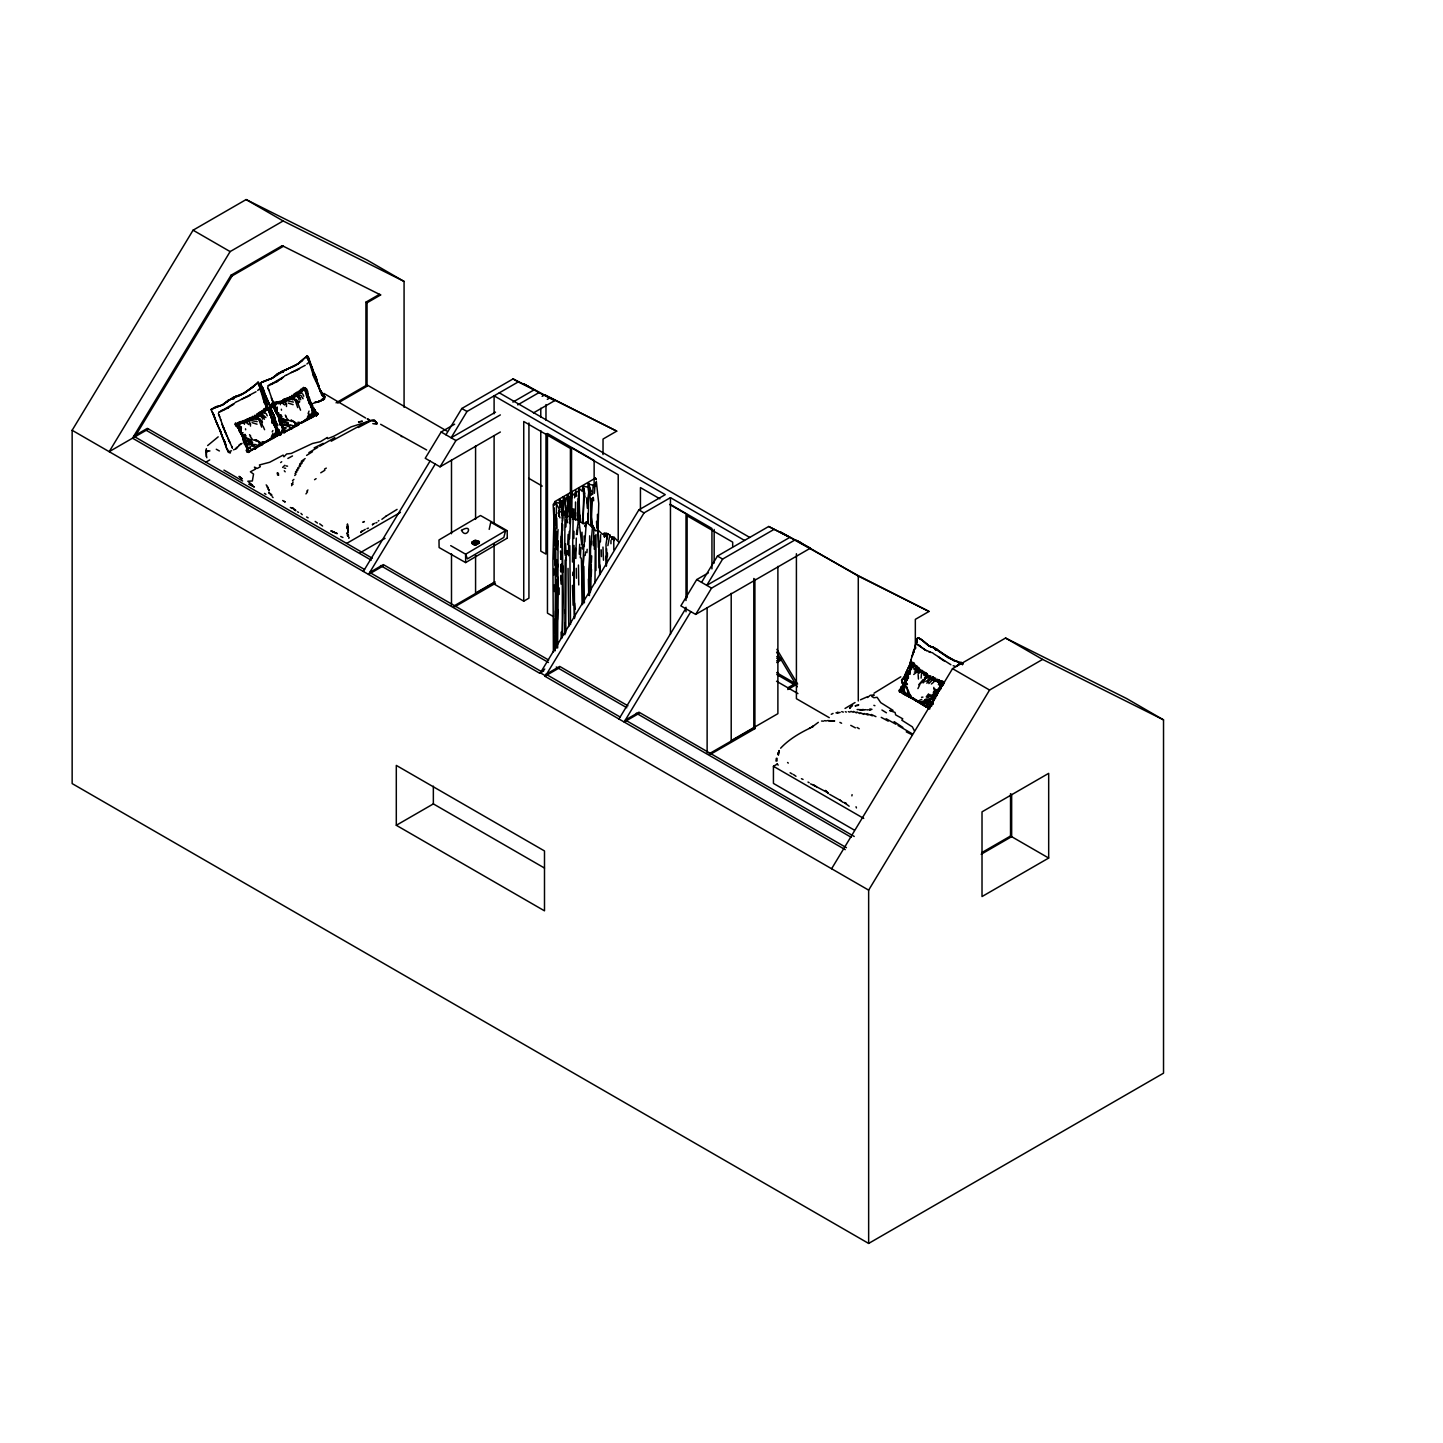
<?xml version="1.0" encoding="UTF-8"?>
<svg xmlns="http://www.w3.org/2000/svg" width="1443" height="1443" viewBox="0 0 1443 1443"><rect width="100%" height="100%" fill="white"/><g stroke="black" fill="none" stroke-linecap="round" stroke-linejoin="round"><path stroke-width="1.5" d="M565.89 516.468L565.313 501.28L563.87 497.204L566.955 499.188L567.73 494.715C568.344 500.072 573.683 496.32 571.644 492.64L575.432 496.482L575.865 490.854L574.53 497.817M590.692 591.053L591.125 564.087M560.804 578.535L560.804 575.324M583.315 602.723L582.792 569.444L584.054 555.321M279.347 419.3L276.118 409.704M555.032 650.883L555.339 618.398M582.341 602.994L582.575 565.782M582.359 489.448L583.062 485.678L583.964 499.152L582.972 522.492M589.429 595.616L589.664 535.804M561.327 564.285L561.074 570.833M565.277 622.6L565.223 628.877M941.846 680.952L940.728 681.457L940.782 684.343L939.826 683.224L942.82 681.367L938.798 691.143L936.2 693.199M557.287 560.137L557.287 576.388M561.129 565.584L560.948 572.095M568.434 555.717L569.282 531.421M598.124 533.892L598.105 529.473L598.268 547.348M306.674 388.943L305.05 387.86L305.158 389.303C297.529 390.53 290.746 400.072 283.351 399.603L285.606 398.629M312.752 408.297L311.129 404.401M556.547 647.727L557.611 609.325M557.647 647.997L558.044 540.728M561.038 558.982L561.074 555.663M562.03 523.881L563.239 599.53L562.247 637.824M565.223 555.357L565.241 552.128M567.063 554.31L567.099 550.955M612.175 536.796L612.139 539.429L612.175 536.796L610.642 536.994L609.848 534.992L605.934 533.188L605.627 535.93L604.238 533.279L604.401 536.976L604.238 533.279L605.176 533.856M310.84 407.179L311.472 404.076L310.786 406.637L312.428 407.467M555.23 649.819L555.411 634.144M557.359 546.482L557.395 543.416M584.379 602.795L583.856 566.396M555.501 617.243L555.573 610.84M581.727 544.606L578.769 518.813L576.749 519.859L570.815 515.259L566.594 517.153L565.025 512.319L562.914 510.479L558.315 513.059L559.487 509.613L556.529 503.95L555.411 548.502L556.15 647.817M607.395 556.709L607.431 553.12M314.827 414.772L314.015 415.728L316.757 414.303L314.051 411.832L313.997 408.622L312.157 411.255M554.292 585.046L554.383 591.558M574.458 618.578L574.098 602.362M595.31 542.965L594.967 582.918M602.976 547.059L603.499 560.191M606.818 562.662L606.619 548.737M240.837 433.441L239.015 429.635L240.079 429.293L245.617 441.829L244.336 444.083L245.563 443.542C243.633 446.951 250.559 448.683 246.428 446.915L244.588 441.648L245.364 442.406M244.588 441.648L247.835 448.033L246.176 450.432L247.114 451.984L248.07 449.062L245.617 441.829M557.124 586.778L557.178 583.441M565.566 543.65L566.323 560.353M565.313 628.228L565.349 625.09M573.863 538.473L573.971 531.295M610.948 543.74L611.002 540.313M777.001 761.02L777.056 758.315M560.678 559.181L560.732 555.898M569.732 523.593L569.895 515.8L569.318 519.751M590.295 592.658L590.548 548.989L592.64 525.288L595.58 530.862L598.16 530.303M572.456 562.048L573.142 517.009M588.311 523.015L588.726 483.351L591.179 494.913M596.825 528.012L596.536 521.302M295.562 394.047L295.526 395.382L286.995 400.036L274.026 404.094M584.325 546.464L584.09 536.002M903.949 687.157L901.099 689.465L901.695 688.149L902.109 689.916M267.767 441.143L272.366 437.283L276.677 430.88L276.785 427.489L274.188 423.124M583.82 493.163L582.864 522.979M247.006 449.242L246.464 446.194M274.278 423.539L272.402 422.294L274.495 422.077L272.06 421.248L272.817 423.268L273.124 420.274L272.06 421.248L272.817 423.304L274.477 422.943L273.665 425.252L274.477 422.943L271.789 423.015M274.855 425.306L274.819 423.611L276.028 425.541L275.252 427.976M298.376 392.406L298.394 391.215M556.727 615.476L556.745 579.725M577.741 519.913L577.633 502.471M587.752 521.681L587.842 518.326M245.563 443.542L245.887 445.743M303.824 421.645L311.49 413.997M575.468 519.011L575.504 502.002M599.206 548.683L599.585 541.432M561.309 570.508L561.399 567.207M277.453 414.826L278.535 416.991L278.409 414.881L278.788 415.963L279.275 420.328C281.313 418.037 284.379 430.068 282.99 432.215L284.65 432.557L287.211 430.627M289.087 399.008L282.99 401.731L282.63 400.36M562.59 530.735L562.644 524.494M564.862 634.758L565.133 560.01M239.466 431.421L238.348 427.579L234.758 424.332L235.66 422.835M283.604 432.846L284.65 432.593L282.99 428.156L281.818 430.88L282.684 432.449L285.894 430.627M555.176 565.403L555.032 555.465M559.794 507.503L559.956 501.208C558.964 497.655 563.095 509.09 561.598 511.111M566.251 519.895L565.909 526.929M574.043 545.4L574.585 617.694M556.836 576.244L556.673 559.595M580.32 557.756L580.88 547.528M591.251 575.883L591.486 569.354M902.019 683.044L901.659 680.717M310.894 406.223C313.78 409.812 314.52 414.538 317.713 413.943L315.764 413.979L318.182 413.546L316.306 415.873C314.646 415.368 317.37 414.105 314.989 412.265L315.458 410.696M905.627 682.665L904.581 684.613L904.977 683.242L904.003 683.26L905.627 682.665L905.41 683.838M254.942 416.233L254.978 415.079M273.106 419.985L275.054 422.096L276.353 427.795M569.805 545.634L570.526 624.566M573.935 508.892L573.863 518.74M778.21 754.689L779.112 750.558L778.426 755.032M280.195 434.433C278.355 436.417 282.287 433.297 277.561 431.331L280.195 434.433L276.064 429.509L278.607 433.622L279.635 432.918L278.661 431.295L278.084 434.956L275.198 435.876M561.67 535.732L561.381 542.406M588.419 579.022L588.744 595.201M907.809 689.393L910.605 696.482M569.877 500.703L570.003 497.564M575.27 519.318L575.667 512.716M578.39 509.686L579.13 488.275L581.98 491.143L583.982 488.906M598.069 530.573L598.755 503.643L596.338 481.421L594.065 487.644M907.755 672.763L911.309 667.478L912.102 662.139M237.861 423.755L243.651 422.691L251.298 419.3L251.353 418.037L250.541 419.679L235.931 425.396M282.684 432.449L283.856 430.537M568.776 626.496L568.037 568.38M560.786 507.233L559.559 499.567L561.309 500.847L561.183 504.058L559.505 499.206M568.127 500.09L567.514 495.797L568.47 511.038L568.037 507.683L566.648 517.857M571.5 516.828L571.464 500.288M559.181 587.878L559.144 594.48M574.134 586.092L574.296 559.469M606.294 566.197L606.15 556.06M236.526 423.809L240.115 430.483L239.105 427.326L236.399 425.27L235.931 426.1L238.348 427.579L241.811 435.028L238.943 428.661M557.701 576.947L557.395 619.534M591.684 555.916L591.341 562.59M280.808 424.621L283.315 428.679L281.223 424.026M465.584 554.942L465.692 562.554L507.16 538.203M578.481 516.287L578.643 512.95M594.48 484.884L593.145 485.227L592.64 494.462M591.54 544.39L591.702 540.981M919.047 701.623C921.392 703.066 929.671 697.42 929.599 700.216M278.301 433.585L280.321 433.784L279.311 434.812M283.712 430.158L283.315 428.679M556.962 539.213L556.637 545.598M614.105 540.62L614.267 537.445L611.598 537.554M280.609 420.869L279.653 423.376L281.367 423.971L282.81 429.671M575.847 558.495L576.298 538.059M591.287 514.339L591.54 524.314M255.844 416.774L266.522 409.325L266.522 407.124M311.345 407.539L312.662 406.006L310.894 404.942L311.183 403.391L309.109 402.741L308.062 399.603L309.415 397.402L306.728 394.606L307.251 391.774M556.998 531.655L556.98 548.52M588.888 488.437L589.105 484.577M595.977 534.505L595.941 570.526M902.272 682.773L901.875 679.689L904.797 676.731L901.586 679.906L901.965 682.719M928.264 697.294L929.346 695.292M270.31 411.363L269.985 414.826M286.327 399.224L286.995 400.036L288.113 398.304L286.49 398.214L282.215 402.074L273.809 404.419L274.459 409.018L277.687 415.422L272.637 404.148M302.525 391.504L301.136 392.009L301.803 393.217M562.734 572.258L562.716 565.656M578.445 565.025L578.751 584.938M594.372 493.326L595.129 483.946M299.26 392.893L304.022 389.231L305.375 389.682C306.583 392.28 302.038 385.191 304.076 388.095L307.485 397.438L305.249 389.177M554.13 548.881L553.805 558.73M555.086 633.08L555.609 552.525L553.174 504.527L554.96 501.93L558.549 503.102L559.956 501.208L560.678 503.643L559.253 499.981L561.147 503.264M572.691 575.504L572.889 572.131M594.3 549.224L594.877 535.912M938.04 692.117L937.391 694.263L936.868 692.748L941.81 682.99L927.146 675.937M206.457 456.619L206.367 451.966M276.749 413.834L274.729 407.647M556.782 517.965L557.016 528.3M565.71 632.846L566.107 557.16M275.938 412.265L276.984 411.742L279.455 416.54L275.342 408.405L275.433 411.796M560.642 547.384L562.914 510.479L562.59 520.995M851.893 795.887L852.073 794.642M248.034 449.711L247.835 448.033L246.699 451.154L249.062 452.128L251.659 450.126M555.627 525.324L555.681 514.953M562.95 511.922L564.159 502.128L563.149 497.24L563.979 497.907M569.444 497.601L569.949 517.279M597.6 531.114L597.456 514.357M924.566 677.398L926.586 676.316M275.667 423.935L271.933 417.875M291.576 396.609L291.648 395.436M561.093 564.321L560.624 570.887M599.476 549.26L599.783 572.673M910.749 666.72L909.198 672.456L906.096 676.027L907.196 673.845M943.397 684.361L943.488 683.116L940.421 687.283L940.746 688.852L941.179 685.299L943.397 684.361L942.099 681.817L939.573 684.253M561.598 514.772L561.868 511.129L562.445 518.434M583.838 544.696L582.774 568.578M585.191 555.429L585.461 551.911M775.973 761.056L776.334 758.278M590.909 525.595L591.053 505.501L588.51 483.513L588.69 491.125L588.203 487.319L588.726 483.351L590.927 495.075M590.476 543.65L588.726 573.845L589.267 593.596M288.221 398.647L287.518 397.727L287.77 399.657L291.684 397.565M569.606 517.983L568.939 496.897M575.631 548.34L574.657 558.459M586.886 552.705L587.157 549.296M569.552 538.78L570.815 515.259L569.823 519.678M576.37 534.469L578.769 518.813M918.451 679.058L918.127 674.458M248.07 452.38C249.296 452.29 245.761 444.913 248.214 450.072L248.106 451.749L250.342 450.144M257.251 418.903L255.465 417.676M591.377 525.36L591.143 498.556M912.77 663.527L910.19 670.418M943.686 682.016L944.407 682.719L941.9 683.748L925.071 673.899L925.342 672.6L923.448 672.636L922.402 670.544L921.626 671.302L917.784 666.973M278.084 434.956L279.437 432.142L278.12 431.908L278.607 429.401L276.894 430.573L276.371 428.679M347.763 526.352L347.817 532.864L347.474 523.935L347.33 528.372M562.301 534.217L562.355 635.425M902.344 688.708L906.962 679.509L906.601 674.927L908.639 671.211L909.757 671.969L909 674.134M924.602 672.095L923.141 672.294L927.2 674.927M600.414 541.846L600.613 534.74M917.225 641.864L917.135 639.249L917.008 642.406M282.251 427.904L282.125 426.641M305.321 390.44L307.702 391.125L307.828 393.542L306.511 394.155L308.225 395.328L306.205 393.091L307.287 389.971M571.536 513.041L571.825 495.652M599.675 574.783L599.693 564.862M206.187 454.563L206.349 449.927M263.149 411.976L266.522 409.343L265.945 407.305C269.877 409.253 269.462 415.169 272.619 416.973L272.511 417.694M588.69 493.74L587.445 503.21M908.35 678.571L908.387 675.649M265.025 410.299L267.604 408.549L268.47 409.289L270.003 414.826M558.026 529.545L557.088 549.711M574.025 557.972L573.989 601.605M914.429 665.908L912.301 663.257L917.568 669.281L928.516 676.713M607.882 545.634L609.848 534.992M579.238 554.202L579.689 544.282M928.949 700.306L929.058 699.224L933.657 698.069L932.791 699.819M307.72 418.506L312.464 412.391L312.409 407.034M940.439 687.68C935.01 693.903 933.855 698.827 931.583 705.014M578.517 506.24L578.481 495.869M933.819 687.373L933.855 689.105M554.274 507.9L552.922 558.928L553.39 652.128M293.362 426.623L295.617 425.072L294.715 423.845M301.984 390.692L303.788 387.644L303.463 389.736L293.218 396.717M558.621 516.125L559.487 509.613M570.923 504.743L571.644 492.64M900.576 688.383L901.081 686.958L902.669 688.455L904.112 685.569L903.228 684.758L905.14 683.657L906.024 680.627M905.915 694.155L905.879 693.145M269.174 490.782L268.145 488.708M315.476 415.169L316.053 413.852L317.37 414.899L315.674 415.512M922.077 672.51L914.339 665.963L914.411 663.293L913.329 663.618L908.423 672.474L907.142 677.867M906.366 680.266L905.699 686.219M276.515 432.882L277.29 428.769M942.315 683.711L939.321 682.701L938.401 684.577M238.023 422.925L239.628 423.557L239.754 422.492M263.167 409.794L263.889 411.471L264.051 408.982L268.182 408.928L267.983 407.485L269.643 408.549M901.641 687.968L903.679 683.585M913.617 662.535L911.814 663.582L911.2 667.622M308.117 413.654L309.036 411.075M933.91 681.258L934.938 680.411M932.665 700.919L937.21 691.359M593.362 545.67L593.903 527.885M251.136 418.344L250.541 419.679L249.982 417.857L251.749 418.272C255.195 417.532 267.947 405.79 265.259 410.407L264.051 408.982L265.602 409.361M275.523 425.018L274.026 425.018M314.754 411.94L314.863 414.159L315.241 412.085M324.747 398.575L321.338 400.433L324.422 399.188M585.155 526.695L586.345 521.915L592.063 527.092L592.64 525.288M312.698 413.419L313.961 410.425L313.113 410.732M942.82 681.367L940.638 682.485L936.453 681.096L937.138 681.763M562.788 509.884L563.365 499.729M568.127 534.451L567.73 544.678M562.644 507.196L562.175 500.685L563.113 500.487M926.442 675.18L924.151 673.556L925.685 674.891M251.93 446.121L251.353 444.552L246.248 444.931L245.599 441.792L243.56 441.017L242.677 436.201L244.625 434.451M908.585 674.512L907.304 674.639L911.164 668.867M279.383 432.233L279.058 433.495L281.746 433.026L279.239 433.495L278.607 429.401L276.858 430.573L277.435 428.138L276.894 430.212M290.873 396.825L290.891 397.997L289.502 396.591L289.682 397.781L287.86 398.412M906.727 680.338L907.142 678.643M237.5 427.723L239.051 426.912L236.381 423.881L239.664 421.699L239.628 423.557M271.879 416.72L271.266 415.674M242.713 436.58L242.298 435.425L242.713 436.58C237.301 421.194 243.037 440.115 241.576 434.433M311.526 405.772L311.183 403.391L309.505 403.733L310.516 401.731L308.062 399.603L309.956 404.689L311.183 402.525L309.109 402.741L310.498 404.491M904.148 690.457L904.021 684.956M936.453 695.562L936.507 694.281M274.17 403.264L275.775 403.914L275.956 402.831M907.737 675.955L904.671 680.122L905.446 683.387M276.785 429.924L277.796 430.736L276.84 434.361M280.645 423.142L279.419 418.741M283.568 428.589L282.774 427.128L285.985 428.932L284.433 427.507L282.503 427.904M489.195 529.365L490.728 522.402M909.902 670.31L910.389 668.019M312.175 406.15L311.003 405.122M286.995 400.036L287.608 398.701M934.036 693.109L933.513 691.918M315.945 415.313L315.873 413.69L316.306 415.873L316.757 414.303M293.578 399.314L291.937 398.07M926.244 696.897L928.57 693.903M902.777 691.756L900.45 691.269L903.769 685.407M278.535 416.991L280.483 414.863M919.642 669.534L918.975 669.029M245.166 444.246L246.843 447.438M275.072 407.269L273.394 405.501L273.881 402.272L275.847 402.038L275.775 403.914M903.3 686.543L903.967 685.497L903.607 686.561M257.63 446.121L259.614 445.147L251.443 450.432M275.541 429.942L276.082 427.94M308.694 397.15L309.866 399.657L309.181 398.142L308.044 399.585L308.928 398.953L306.836 393.542M916.125 642.622L915.836 643.542M261.977 412.373L262.5 413.365M279.798 421.987L279.509 420.436M907.34 688.888L907.268 687.373M275.775 427.056L274.892 424.332M916.594 701.172L904.707 694.245M923.809 641.45L929.653 646.211C926.172 644.281 919.173 636.634 917.568 638.095C923.52 638.437 926.983 647.492 933.855 647.564C942.153 654.725 955.05 660.371 962.481 664.538M247.402 447.438L250.415 448.448L246.573 446.861L246.248 444.931M904.905 682.286L904.599 685.894M929.797 705.681L931.096 706.457L931.276 704.905M283.658 428.048L282.521 430.176M903.589 685.191L905.392 681.33M261.201 413.329L251.298 419.3L254.347 417.622L252.922 416.215L253.156 417.406L251.353 418.037M900.973 691.792L900.125 690.439C899.584 687.77 904.563 689.826 901.262 688.058L901.081 686.958L901.821 689.429L901.514 688.347L902.633 688.455L901.37 687.86M931.763 705.97L931.312 705.465M287.5 426.605L286.923 425.036L281.944 425.378L281.403 422.222L279.347 421.446L278.337 414.899M929.058 699.224L923.105 702.615M912.499 655.789L913.653 651.623M312.662 415.404L311.814 417.225L315.097 414.808M316.306 415.873L318.182 413.546L317.262 413.131L316.63 414.953M313.474 410.912L312.446 409.938L313.708 409.325L313.023 410.443M505.555 530.808L503.823 537.445L467.406 558.874L465.71 554.256L450.703 545.634M913.563 650.973L915.439 646.211M900.396 689.628L902.128 688.365M311.742 410.461L312.355 408.459M911.092 659.884L909.721 664.664L912.229 655.375M279.744 417.55L281.421 422.258L280.122 424.513L281.8 423.304M577.182 534.559L577.885 527.236M919.191 668.307L916.882 668.704L914.14 664.285M206.078 452.236L206.313 450.847L206.529 452.399L206.782 451.28L209.957 450.919M244.588 442.748L242.388 434.505L243.308 436.616M579.13 488.275C578.3 495.256 574.206 489.033 575.577 494.733L575.973 491.378L576.298 495.652M314.105 411.832L315.891 413.907L315.801 411.598L314.827 414.087M902.813 679.635L910.208 663.473M778.066 754.094L778.408 752.723M347.853 528.589L346.609 527.218M279.816 435.371L281.187 432.413L279.293 433.423L278.968 432.016M312.355 409.325L313.546 409.505L313.925 407.972L312.77 410.263L312.319 409.325L313.167 407.72M911.904 656.799L913.726 650.198M940.602 682.449L940.151 681.763M939.267 681.168L939.357 679.942L939.122 681.944L940.836 680.609C938.852 681.836 939.483 678.895 937.589 681.33L938.978 680.032M317.262 413.131L316.251 414.953L316.053 413.852M276.425 430.158L276.587 427.236M280.79 432.611L280.826 434.181L279.78 434.433L281.746 433.026L280.79 432.611L278.95 434.668M280.465 419.624L282.666 424.603L281.457 425.811M916.954 639.826L917.387 638.131M270.436 439.105L267.189 440.873L277.254 435.479M276.461 434.866L274.08 437.824M914.808 665.061L917.081 666.071L916.684 667.965M243.885 437.139L245.599 441.792L243.56 441.792L244.895 442.009M905.284 674.765L905.879 672.582M613.69 537.103L613.852 549.765M273.791 407.269L275.649 408.64M314.989 412.373L315.151 409.902L313.402 411.057L315.151 409.902L315.764 413.979M915.602 644.39L914.7 647.853M920.923 670.057L921.211 671.915M262.626 419.21L262.121 417.406M283.153 403.535L283.243 401.713L281.403 401.479M911.345 665.692L913.87 664.88M928.354 704.328L926.063 703.318L928.065 700.847M927.831 701.839L930.068 701.551C933.892 701.514 930.284 707.719 932.954 703.12M777.957 753.805L778.354 752.452M281.98 425.613L281.8 426.154M313.005 414.899L314.033 411.255L314.195 412.536M243.831 441.576L243.578 440.043M243.687 438.365L246.573 442.189L245.707 445.382M272.619 416.973L272.889 420.923M901.063 689.646L900.486 691.955L898.989 690.818M909.775 669.552L910.407 667.784M936.471 694.336L936.309 691.955L934.09 690.872M206.385 448.647L206.024 451.497L208.513 450.956M322.348 398.845L321.446 400.541L312.752 403.517M925.793 676.244L927.001 675.829M925.937 705.699L926.28 704.617M273.034 433.351L271.392 436.634M916.918 639.051L918.271 637.644M913.293 667.315L913.924 665.439L911.525 664.628L909.703 670.508M275.288 404.094L272.024 405.736M471.951 541.973L471.843 543.38M471.771 542.802L474.873 540.259L479.473 541.883M908.783 672.546L911.309 667.478M298.935 399.657L298.521 397.835M309.145 413.87L307.431 417.153M962.445 664.682L962.878 663.69M905.464 681.908L906.511 678.733M287.139 430.898L293.218 426.406M938.762 688.401L936.417 690.656L934.523 689.772M906.529 695.779L904.977 694.841M911.236 663.834L911.796 662.265M240.35 433.044L240.692 432.07M908.964 674.152L909.361 673.051M921.644 672.474L921.085 678.102M323.052 399.134L324.729 396.843L322.186 393.975M934.27 699.152L932.827 700.414L934.397 698.448C936.904 698.033 933.892 694.75 932.106 695.598M281.096 414.863L279.635 416.396L280.375 417.442L284.325 419.246M279.419 433.387L280.14 434.722L281.223 433.423L280.682 435.028L279.221 435.01M316.648 415.223L317.713 413.943M251.353 444.552L248.034 443.632M310.876 405.844L310.588 403.625M929.238 677.164L929.4 678.697M901.622 680.429L901.965 681.637M245.292 434.433L243.777 435.984L244.552 437.031L248.647 438.798M275.775 424.711L274.928 425.847M901.46 691.612L899.368 690.079L900.594 688.708L901.821 689.429L900.576 690.133M904.563 682.16L905.104 680.988M257.539 445.905C257.251 447.961 265.025 443.56 263.131 443.037L258.55 445.634L274.729 436.778M278.896 430.212L278.607 433.622M303.337 421.374L313.726 415.981M924.115 703.913L926.406 702.146M309.668 401.37L308.73 399.765M276.28 413.438L276.677 412.445M286.923 425.036L283.73 424.08M913.509 652.795L914.032 651.514M241.648 434.235L243.488 439.899L244.029 438.419L245.112 440.782M247.312 448.755L246.699 451.154M906.024 681.601L906.962 679.473L904.995 679.166L905.789 676.947L908.278 676.316L907.791 677.398M311.814 417.225L312.391 415.855L301.064 422.961M324.891 397.474L324.278 395.653M919.876 684.126L928.264 675.432L925.775 672.943L924.765 674.476L926.28 675.378M297.222 394.408L297.925 393.416M913.293 652.867L914.249 650.721M934.126 697.51L937.301 695.292L935.551 694.642L934.523 696.536L935.713 697.817L932.737 701.623M272.907 430.555L272.204 431.872M244.192 438.726L243.56 441.017L244.57 441.053M962.697 663.996L961.182 662.571L956.096 666.413L961.182 662.571M925.324 679.364L924.079 680.735M908.152 668.145L909.144 666.035M905.212 681.114L904.671 680.122L906.962 679.509L906.078 681.601L906.98 679.112M928.607 708.477L929.689 709.144L929.617 707.034L926.316 705.465L927.073 704.022L925.576 702.525L926.063 703.318M941.359 687.102L937.066 692.694M237.337 425.144L237.482 423.033L242.171 422.023L242.875 422.943L241.991 422.294M279.545 433.279L279.852 434.577L280.213 432.972L279.058 433.658M290.223 397.961L287.554 399.729M929.599 698.628L933.116 696.716M905.789 672.961L907.431 669.642M911.507 664.754L911.85 667.82L910.028 668.632M273.665 425.252L275.144 425.27M927.885 707.647L924.783 706.168L924.241 704.274M914.411 672.077L920.183 670.039M260.353 414.033L261.111 413.041M259.018 443.344L259.848 444.57L258.712 445.887M929.003 706.06L931.402 703.769L931.024 702.038L927.182 702.543M910.749 697.366L909.938 696.229M270.292 409.578L269.3 412.68L270.653 414.664L269.228 408.622L266.865 407.647L269.498 411.057L266.125 407.882M905.482 684.235L903.065 683.928L902.218 686.94L902.813 685.822M917.369 667.82L916.918 668.686L918.542 667.82M926.586 706.529L913.058 697.979M247.33 421.374L248.268 420.418L245.057 421.122M267.983 407.485L269.246 409.92L267.929 409.505M275.974 430.736L276.984 429.202L277.543 430.808M917.928 688.6L919.624 685.172M238.69 427.272L239.484 430.754M907.016 695.183L905.266 693.055M305.05 387.86L306.331 391.468M937.716 690.872L939.393 687.95L940.746 688.852M831.601 868.74L952.524 668.65L1005.555 638.04L1126.496 698.484L1163.527 719.877L1163.527 1073.177L868.65 1243.433L72.15 783.585L72.15 430.285L193.073 230.195L246.122 199.567L367.045 260.029L404.076 281.421L404.076 407.305M404.076 281.421L283.153 220.959L230.122 251.587L109.199 451.659L148.467 428.986M367.045 302.796L367.045 386.219L365.927 385.57L365.927 302.164L367.045 302.796L380.645 294.949L282.251 245.671L231.024 275.234L132.54 438.185L539.682 673.25L543.795 670.869M134.848 436.85L232.143 275.884L283.369 246.302L282.251 245.671M276.334 428.373L277.669 429.671M454.635 424.188L441.125 431.998L425.234 458.279L440.061 466.829L500.36 432.016M363.347 571.428L430.05 461.057M445.941 434.776L461.814 408.495L513.059 378.914L528.932 386.85M435.245 464.051L368.524 574.422L383.333 565.872M512.896 402.11L534.126 389.844L518.235 381.908L467.009 411.489L451.118 437.77L495.526 412.139M440.061 466.829L455.934 440.548L500.342 414.917M539.682 673.25L544.769 669.029M494.101 413.762L494.101 395.833L665.259 494.66L638.852 509.902L540.385 672.853L545.562 675.847L644.047 512.896L670.454 497.655L744.534 540.422M845.255 849.656L544.877 676.244L546.067 674.26L559.686 666.413L627.921 705.807M708.333 572.889L696.735 579.581L680.862 605.862L695.67 614.411L810.443 548.142L779.743 531.655L858.278 575.667L929.021 611.453L915.331 619.354L915.331 648.214M618.957 719.011L685.678 608.639M701.551 582.359L717.442 556.078L768.668 526.497L784.559 534.433M690.854 611.634L624.152 722.005L638.96 713.455M773.863 529.491L722.636 559.072L706.745 585.353L789.736 537.427L768.668 526.497M695.67 614.411L711.561 588.131L794.552 540.205M849.729 708.423L850.54 707.088M868.65 1243.433L868.65 890.133L989.573 690.043L1042.604 659.415L1163.527 719.877M935.785 678.39L933.116 677.2L932.25 678.859L936.182 681.042M276.533 410.696L271.284 405.537L271.843 403.156M314.105 411.489L315.205 411.796M236.742 447.691L236.165 448.647L240.999 443.65M908.892 670.598L910.19 669.299M935.064 679.076L934.884 680.284M252.507 387.482C270.743 370.743 241.594 398.412 235.876 396.248M316.811 380.844L307.251 355.826L298.034 363.762L286.472 369.498M914.844 649.386L915.818 647.817M239.195 430.88L239.827 429.888M837.138 712.95L838.185 712.229L835.966 712.86M281.367 423.971L282.07 427.362M305.952 493.903L307.539 491.81M902.723 679.382L903.552 678.084M941.287 685.804L941.99 684.704M276.695 431.367L275.108 434.65M304.166 389.628L305.158 389.303M275.198 411.255L275.847 410.245M933.116 677.2L932.467 678.174L932.196 676.749M207.63 445.562L218.182 436.85M249.855 418.867L246.645 421.356L246.284 420.003M310.407 418.326L314.159 416.324M850.18 707.846L851.027 706.547M925.937 673.935L924.765 674.476L924.62 673.123M287.933 400.342L289.953 398.088M902.218 686.94L903.372 686.038M918.686 684.794L923.286 679.419M312.915 411.886L311.255 415.187M360.876 532.557L361.832 531.132L361.075 532.088M275.342 433.477L271.609 438.005M554.743 501.641L555.465 503.138L554.689 501.659L595.472 478.102L596.212 479.617L595.436 478.138M780.645 748.196C788.744 739.483 799.584 733.098 810.208 728.012L809.27 728.408L813.347 726.226L811.092 727.543M252.056 417.316L241.089 421.717M288.564 397.673L289.195 397.943M283.838 400.306L277.381 402.056M267.135 409.253L270.743 410.714M302.471 389.412L302.146 390.8L300.956 389.357L302.489 389.754L302.453 388.131M298.809 424.17L295.166 425.703L299.224 423.521C300.938 424.927 288.726 429.473 295.617 425.072M254.275 448.989L258.766 446.482M323.052 398.611L321.915 400.162L324.26 397.637M246.897 449.711L247.673 448.214M928.354 681.98L929.364 679.689M931.529 704.437L932.485 702.2L931.907 703.462L933.242 704.202M260.407 388.149L257.576 382.593M311.85 367.009L308.586 357.828L307.684 356.15L306.439 356.493L309.163 361.706L306.439 356.493M295.31 425.811L296.464 425.378L289.267 429.816M314.033 414.682L312.59 415.133M274.621 407.215L274.278 404.13M251.497 450.36L259.848 444.57M939.898 689.069L939.086 689.952L940.169 689.718L939.952 687.03L942.405 685.912M241.071 432.503L240.584 429.888M925.071 673.899L925.775 672.943L927.308 673.881L926.19 673.755M277.002 412.878L276.1 412.157L278.571 416.233M289.953 429.473L294.679 426.948M943.235 684.974L943.488 683.116M910.19 672.474L910.028 674.386M473.286 542.802C476.984 538.888 480.429 545.256 474.44 544.859L472.168 543.668M474.386 542.694L474.513 543.758M476.966 544.209L475.36 542.983L474.531 544.498M479.365 542.802L475.432 544.895M238.42 428.643L239.61 428.282M273.521 422.402L272.817 423.268L272.961 421.717M923.7 675.18L925.125 674.115M275.036 410.01L276.551 410.281M236.003 448.394L236.923 447.258M274.459 409.018L275.234 408.062M273.394 436.273L272.366 437.283M312.644 410.425L312.842 409.163L313.834 411.327M901.695 688.149L902.957 686.832M926.857 683.224L927.705 682.178M246.194 420.418L245.905 421.717M238.546 426.857L238.149 423.773M939.159 689.556L938.022 691.522L938.798 690.494M309.469 416.793L308.405 417.821M291.594 485.696L293.073 481.926M278.824 434.289L275.126 437.085M299.693 463.961L303.842 460.57M250.252 419.642L253.355 417.712M282.557 400.793L282.215 402.074M907.142 678.859L908.044 677.813M283.243 401.713L284.524 400.956M851.28 706.312L852.164 705.284L850.775 706.799M294.029 426.226L292.911 426.984M913.112 663.221L911.561 665.241M222.222 410.407L233.928 403.589M271.446 383.946L283.153 377.128M852.164 705.284L851.496 706.06L852.615 704.905M265.548 409.036L265.44 407.756M228.03 400.541L242.514 394.119L254.04 385.858M277.254 374.098L297.402 364.249L307.197 355.826M228.842 399.891L221.951 405.104M278.066 373.43L272.655 377.886L267.28 379.996M911.651 667.117L913.239 664.989M919.227 670.977L920.76 670.346M306.818 491.125L307.936 489.971M933.477 682.323L931.384 684.018M932.827 695.67L927.109 697.131M301.731 361.039L303.283 359.415M250.902 419.011L247.799 421.013M276.587 407.738L277.218 407.07L277.29 409.145M294.697 475.523L295.905 474.368M295.003 473.593L296.789 472.077M284.83 465.277L282.63 467.424M837.643 713.113L840.169 712.373M233.315 397.348L223.106 404.689L211.111 409.361L218.326 426.731M267.55 400.288L260.335 382.918L272.33 378.246L285.407 369.715M219.192 412.283L228.661 407.647M268.416 385.822L277.886 381.205M373.394 523.719L372.474 524.639M226.587 402.128L227.76 400.956M265.801 380.429L271.482 378.607L276.984 374.513M301.28 461.291L305.14 458.567M927.957 695.779L930.014 694.552M275.523 407.034L276.118 409.163M299.224 465.656L302.074 463.221M930.068 699.025L931.871 698.286L934.108 700.396L933.387 699.061L934.577 698.033M265.746 411.093L263.762 411.598M378.264 521.049L378.86 520.598M923.069 682.918L924.205 681.817M930.969 699.801L929.382 701.208M244.895 392.785L252.615 387.427M294.119 366.342L300.397 362.265M292.496 480.609L293.903 479.383M251.912 418.993L253.553 417.604M232.774 404.617L230.014 406.655M279.239 380.212L281.998 378.174M937.283 692.496L937.229 694.462L937.517 692.424M227.182 401.443L222.258 405.068L216.576 406.872M248.665 452.471L248.106 451.749M287.428 399.368L283.387 402.687L284.415 404.96M267.604 408.585L265.927 408.603M929.563 696.103L934.252 693.921M295.472 471.825L297.853 470.238M257.648 390.458L259.271 389.105M306.872 363.997L308.495 362.644M280.663 462.572L281.71 461.742M304.599 388.979L302.886 388.997M300.469 362.157L301.858 360.984M247.384 421.554L249.152 420.328M247.114 451.984L248.557 451.641L248.16 450.072M232.143 405.339L234.56 403.3M281.367 378.896L283.784 376.839M308.856 452.633L317.821 447.33M361.399 531.764L365.241 529.365M256.187 416.179L258.081 415.079M283.766 429.527L281.818 430.88L284.073 432.052M899.368 690.079L901.406 689.988M258.82 413.672L258.838 415.007L258.387 413.113L260.191 411.724M912.355 667.153L915.511 665.674M927.596 680.465L925.739 681.493M253.535 449.35L255.213 448.791M927.2 698.845L925.288 699.404M318.416 401.875L319.426 401.064M273.737 437.247L276.154 435.876M300.433 422.853L298.124 424.693M264.574 442.334L262.229 444.191M296.555 469.949L298.863 468.398M237.428 425.685L239.213 423.719M239.015 429.635L239.358 428.03M933.224 692.983L934.18 692.225M297.781 397.438L296.482 394.949L298.503 393.362L295.544 395.382L295.112 393.488L297.005 392.099M275.649 408.676L271.915 404.076M270.202 438.834L271.212 438.041M306.277 419.336L307.287 418.56M928.823 683.567L932.412 680.014L934.703 679.96M916.648 700.901L918.415 701.478M280.501 402.813L281.836 401.912M267.821 440.873L269.444 439.917M303.842 421.374L305.447 420.436M250.649 419.715L252.633 418.632M298.322 393.488L297.438 393.921L301.461 395.959L302.327 398.052M244.101 422.474L245.454 421.554M901.785 686.778L904.959 683.982M292.875 396.536L294.787 395.454M381.89 519.3L386.255 516.053M275.198 436.958L276.226 435.335L270.653 439.231M922.889 672.636L925.125 673.628M930.05 707.647L926.081 706.024L927.47 706.926M305.086 420.256L303.86 421.14M269.011 439.754L267.749 440.638M472.402 541.666L475.883 540.385L479.148 541.359M474.837 544.642L473.214 543.56L475.811 541.612M476.695 543.65L476.821 542.388L474.639 542.496M478.914 543.362L475.992 544.678M227.976 400.595L236.183 396.158M277.2 374.134L282.539 370.959M372.438 524.783L374.44 523.322M913.726 674.476L916.485 672.366L919.876 672.348M924.584 702.525L925.685 701.731M324.044 399.08L318.218 401.713M239.556 422.42L241.252 421.717M311.111 417.261L306.8 419.733M314.556 479.689L316.107 478.661M278.156 403.751L280.754 402.507M924.927 678.535L929.039 675.829M261.345 417.027L259.83 414.556L262.446 412.482M275.974 436.417L276.623 436.273M306.601 455.393L312.536 451.695M289.231 429.311L291.414 427.831L289.935 428.805M246.933 419.246L249.242 419.246L247.42 419.949M310.768 417.261L312.482 416.378L311.526 417.478M238.943 445.184L240.223 444.3M260.876 413.582L261.742 413.005M320.761 472.799L324.873 470.256M921.806 699.368L919.48 700.36M218.759 412.229L219.715 411.58M267.983 385.768L268.939 385.137M275.721 402.759L277.507 402.074M857.665 705.609L858.729 704.887M237.229 401.569L256.006 391.756M286.454 375.108L305.231 365.313M331.168 441.233L368.957 420.851M818.325 722.33L812.517 726.695L813.347 726.226M227.543 408.153L228.752 407.359M276.767 381.71L277.976 380.916M300.595 465.963L299.062 466.991A19.48 15.729 37.5 0 0 297.565 468.163M277.002 414.43L279.022 413.185M277.092 433.549L274.008 436.886M311.634 417.676L312.428 416.901L311.454 417.045M855.627 706.06L856.709 705.356M604.202 533.531L602.471 534.271L598.033 530.05L598.863 544.642M313.257 414.087L310.137 417.406M397.078 509.397L385.84 516.323M589.015 486.075L586.309 486.958L582.972 485.858L585.064 497.132M927.146 678.03L928.877 677.597M211.526 409.181C209.668 411.94 215.26 405.501 218.56 406.295M260.75 382.72L260.606 383.658M855.032 702.543L845.039 708.459M358.351 427.507L371.013 420.797L375.667 421.518M900.793 676.803L874.025 693.199M920.4 702.38L923.394 701.731M314.105 447.889L323.25 443.344M240.927 444.065L242.009 443.398M926.316 705.465L932.214 702.47M257.684 445.292L254.635 444.354M244.552 392.857L239.322 394.949M293.777 366.396L288.546 368.488M933.387 699.061L934.397 698.448M312.878 416.793L311.399 417.604M287.86 458.459L292.514 455.952M283.477 401.352L284.668 400.793M324.477 469.137L326.298 468.109M243.127 432.792L241.937 433.495L241.486 432.431M867.586 697.51L870.273 695.273L874.26 694.985L871.698 696.428L873.881 697.745L877.091 697.312L880.771 702.669L893.037 710.371L889.7 710.551L895.075 712.427L895.652 714.88L902.759 718.812L901.821 720.183L912.355 726.857L914.339 730.717M933.387 678.174L929.364 677.849M293.344 425.793L290.223 424.855M254.184 417.712C258.73 415.295 262.031 421.627 262.355 425.396M305.537 389.953L303.86 388.023L306.205 389.033L306.728 393.434M247.962 396.5L250.288 395.129M297.186 370.039L299.513 368.668M465.71 554.184L505.627 530.681L490.638 522.113M233.117 397.565L238.257 395.49M282.341 371.104L287.482 369.047M235.299 402.453L236.562 401.713M284.524 375.992L285.786 375.252M300.739 423.376L310.101 418.578M936.471 679.869L937.499 679.274M365.927 302.164L379.545 294.3L380.645 294.949M205.88 462.139L209.722 459.938M336.057 402.831L367.045 384.938L446.861 431.024M337.77 403.12L367.045 386.219M517.712 404.888L538.942 392.622L554.815 400.577L533.423 412.914M542.135 396.356L544.823 394.787L616.72 431.132L603.03 439.051L603.03 454.581M547.312 399.35L549.999 397.781L616.72 431.132M346.663 543.416L400.451 512.373M360.101 552.777L385.083 538.347M495.039 581.818L475.577 593.037L475.577 555.104M453.445 606.258L494.3 582.665M454.852 606.727L495.436 583.297M494.101 543.722L494.101 584.054L523.737 601.172L528.932 598.178L528.932 422.997M544.877 676.244L559.253 667.929M396.302 825.288L544.498 910.84L544.498 850.955L396.302 765.403L396.302 825.288L433.351 803.895L544.498 868.055M776.713 660.84L780.483 658.675L780.483 660.371L776.713 662.553M787.77 687.824L795.291 683.477L795.291 685.191L787.77 689.538M709.072 753.841L753.805 728.012L754.905 728.643L754.905 579.112M710.461 754.31L754.905 728.643M854.112 829.978L773.43 783.405L773.43 766.287L777.29 764.068M981.961 852.524L1010.533 836.02L1048.682 858.044L1048.682 773.34L982.016 811.85L982.016 896.554L1048.682 858.044M981.168 854.256L1011.651 836.651L1011.651 794.317M249.531 447.312L250.613 446.699M285.137 427.777L286.183 427.182M237.572 395.941L239.069 395.093M286.796 369.498L288.293 368.632M281.403 422.222L279.365 422.222M260.75 445.093L262.5 444.552M334.83 437.626L319.751 446.212M273.809 438.059L263.871 443.254L264.718 442.875M275.018 426.082L275.487 424.585M266.342 441.324L264.736 442.189L267.586 440.638M262.355 443.47L265.566 441.738M261.941 382.124L264.754 380.844M929.653 676.334L930.663 675.775M931.15 677.849L934.234 679.473M270.4 439.105L272.042 438.239M296.699 425.577L298.448 425.036M272.583 422.853L274.567 425.324M303.373 421.356L308.351 418.723M302.525 421.807L300.865 422.673L303.788 421.122M266.27 441.468L267.208 441.522M831.258 714.285L833.044 713.419M919.516 670.977L923.177 671.933M903.877 689.393L905.158 692.874L909.216 696.266L907.719 693.145M299.224 423.521L301.713 422.222M302.2 421.969L303.246 422.023M304.04 389.231L303.102 388.636L305.375 389.682M249.134 418.272L248.304 419.408M239.953 431.89L240.999 431.367M275.198 424.314L273.34 420.526M349.206 537.536L348.791 538.347M933.982 700.631L932.503 700.775L932.719 703.084M318.127 402.218L321.176 400.685M212.716 408.585L215.007 407.593M867.712 696.626L860.515 699.783M267.081 408.838L266.811 408.64M901.46 690.584L902.506 690.097M937.301 680.014L938.239 679.563M222.907 404.635L218.055 406.457M287.572 430.447L290.584 428.625L289.592 428.643M296.518 370.346L291.378 372.51M247.294 396.789L242.153 398.953M241.684 421.771L242.875 422.943L241.684 421.771L242.604 421.356M313.979 410.191L313.059 408.531M214.412 407.792L215.512 407.305M941.648 684.469L940.602 683.513L941.81 682.99L940.115 682.268M857.178 705.411L858.278 704.924M278.95 401.713L278.012 402.11L279.094 403.318L278.246 402.651M252.633 417.568L251.01 417.352L251.749 418.272M363.564 521.879L364.394 521.518L362.662 522.222M256.583 414.231L259.199 413.979L258.387 413.113M941.341 682.683L942.063 681.601M293.308 394.606L295.887 394.354L295.112 393.488M927.416 706.926L926.099 706.854M375.793 522.943L376.912 522.492M934.324 681.511L936.453 681.096M270.094 384.289L273.178 383.261M220.869 410.75L223.954 409.704M324.008 399.278L319.192 401.082M295.166 425.703L296.32 425.234L295.382 423.088L290.891 420.184M259.361 445.22L260.588 444.354L259.686 442.568L255.249 439.682M258.044 416.125L260.407 415.44L258.946 415.386M309.92 400.721L308.784 401.695L310.317 402.994M294.606 396.5L296.951 395.851L295.599 395.761M276.082 435.876L275.306 437.175M925.757 706.781L927.777 707.557M315.837 413.925L315.476 412.518M902.254 687.878L902.633 686.543M317.045 413.095L314.592 413.167M235.84 448.917L233.495 449.819M927.939 679.833L933.765 679.545M280.519 432.593L278.048 432.666M935.858 679.437L933.801 679.545M855.14 705.861L856.276 705.447M913.257 668.867L917.73 669.336L916.395 669.732M861.471 710.01L863.13 709.397M366.973 528.625L368.416 528.102M316.251 414.953L317.586 413.798M265.025 442.37L266.36 441.901M301.082 422.853L302.417 422.402M934.559 696.536L935.713 696.32M900.54 690.782L900.234 691.792M273.394 405.501L272.474 404.238L273.611 403.3L278.409 402.381M934.324 695.851L936.02 695.706M251.353 439.808L249.855 439.808M277.958 431.998L277.796 430.736M239.556 428.805L237.879 424.44M277.759 435.822L275.09 436.544M244.444 422.15L240.71 423.647M476.785 543.596L475.505 543.849M279.184 424.747L280.736 424.332L280.501 422.059L281.223 422.817M229.96 451.19L231.511 450.775M371.627 420.093L374.188 419.841L375.378 421.23M267.785 379.834L260.299 383.008L277.579 425.649M254.437 440.223L249.423 439.249M290.079 420.725L285.101 419.715M927.019 707.196L903.318 693.307M285.101 369.787L286.309 369.516M244.877 443.127L246.013 442.857M918.217 673.214L919.335 672.961M962.95 663.383L961.11 662.499M869.408 710.317L870.796 710.028M251.244 442.37L252.687 442.622M286.868 422.853L288.275 423.124M866.954 709.956L868.289 709.685M276.785 427.994L275.036 426.443M932.683 698.646L934.595 698.52M864.177 709.956L865.818 709.649M862.012 710.064L863.654 709.758M821.554 721.049L823.737 721.139M277.038 429.635L276.894 430.573M916.576 669.895L917.55 669.732M922.907 697.131L921.554 697.276M915.638 671.013L917.856 670.779M284.74 399.765L285.66 399.621L283.351 399.603M274.892 409.505L272.024 406.457L273.485 406.042M916.251 668.488L914.952 668.325M262.121 441.774L263.672 441.847M297.871 422.276L299.477 422.366M916.413 671.861L917.405 671.735M941.9 683.748L942.856 683.621M287.933 420.166L285.534 420.274M909.649 670.346L910.569 670.237M314.79 402.254L317.532 401.93M280.086 432.936L278.824 432.611M377.29 423.394L375.306 423.106M256.529 448.106L255.14 448.863M316.594 413.438L315.386 413.113M291.324 428.697L292.28 428.589M931.402 678.805L929.923 678.859L929.977 677.633M859.703 709.83L861.417 709.649M251.353 449.332L252.399 449.224M908.423 672.474L909.577 672.366M372.799 423.611L376.821 424.242M370.418 420.743L351.19 426.857L333.73 436.255L327.651 438.69L327.381 437.463L320.292 441.72L312.554 443.47L291.324 453.409L286.634 453.986L283.928 456.782L283.153 455.104L269.697 462.265L259.433 464.953L260.299 466.738L257.287 468.416L254.419 467.153L255.627 469.047L250.379 471.771L253.535 474.062L252.363 480.988L247.835 481.222L252.038 484.794L249.729 484.253L254.401 487.012L248.845 484.126L252.435 484.938M311.417 406.89L312.662 406.006L309.956 400.992M255.05 418.308L252.814 418.47M923.917 704.905L920.237 702.975M291.486 398.701L289.34 398.845M255.844 418.398L254.166 418.38M906.096 676.027L908.278 676.316M315.404 402.417L317.099 402.272M292.226 398.791L290.602 398.755M247.601 451.064L247.078 450.595M347.041 533.333L347.979 535.84M924.602 700.071L927.326 700.937M926.388 706.294L924.638 705.952M265.945 407.305L267.28 406.98L268.182 408.928M310.786 406.637L311.778 406.601M249.928 444.462L246.951 444.155M285.534 424.945L282.666 424.603M273.34 423.106L272.98 421.843M249.314 420.238L257.215 421.627M588.275 484.054L593.145 485.227M270.833 411.922L269.913 413.149L270.905 414.321L269.823 414.213L271.573 417.406M920.724 701.875L918.001 701.496M857.142 709.559L858.729 709.559M294.282 426.01L295.256 426.028M270.707 415.764L271.987 417.009M264.628 413.113L262.879 412.68M827.326 720.598L834.667 720.941L828.589 720.706M301.28 393.524L299.855 393.254M474.44 544.606L475.523 544.534M230.339 452.615L228.878 452.308M246.555 439.015L248.052 439.195M902.434 685.75L903.697 685.84M257.341 415.945L259.343 416.197M282.323 419.462L283.766 419.66M248.575 439.844L247.024 440.891L250.595 442.64M251.912 445.31L254.599 446.987M859.216 709.613L860.894 709.74M287.482 425.811L290.205 427.489M293.957 396.338L295.887 396.591M252.146 441.865L247.835 440.566M284.253 420.31L282.738 421.338L286.219 423.124M871.969 709.325L869.804 708.964M287.788 422.348L283.531 421.031M308.604 397.456L307.106 394.606M926.388 650.486L930.699 652.164M940.602 683.513L941.918 683.675M904.328 694.101L903.39 693.957L906.366 695.418M267.298 487.5L268.326 487.644L267.135 486.562M247.024 440.891L245.166 440.295L248.629 442.243M286.057 465.927L287.554 466.161M258.243 419.534L259.433 419.733M904.508 683.044L905.951 683.26M284.235 468.091L285.642 468.326M294.534 399.964L295.707 400.162M261.58 415.927L264.069 417.352M282.738 421.338L280.97 420.725L284.307 422.709M230.483 452.723L228.499 452.399L226.876 449.17L219.877 429.78L221.951 435.57M252.074 422.655L257.052 424.206M298.07 396.338L300.469 397.799M297.565 423.953L293.055 421.013M288.185 403.084L293.127 404.653M867.045 713.744L872.348 715.818M275.595 409.163L273.701 404.816L275.379 407.972M824.747 720.616L826.262 720.977M261.742 443.452L257.359 440.512M254.166 419.228L252.164 418.867M315.169 521.428L317.496 523.069M936.832 649.097L928.589 645.634L932.99 647.294M955.356 661.02L961.615 662.68M474.278 543.704L475.18 543.957M474.296 544.39L475.198 544.714M939.303 685.136L941.161 685.317L940.782 684.343M290.007 399.657L288.618 399.242M916.936 644.408L926.46 650.631M850.937 711.399L853.174 712.193M922.564 672.582L923.646 673.232M957.485 661.507L954.166 660.732M918.037 669.408L918.975 670.021M261.598 415.728L262.68 415.963M848.358 711.652L849.999 712.12M319.643 523.809L322.583 526.028M841.72 711.633L843.325 712.139M298.124 396.14L299.188 396.392M871.356 714.483L875.919 716.63M873.881 705.338L874.909 705.699M914.609 669.967L915.656 670.237M245.256 435.732L246.23 436.002M864.104 713.491L868.091 715.006M845.4 803.264L846.374 803.535L844.137 802.47L849.169 806.204M292.911 484.199L291.54 483.802L292.586 484.523M811.958 784.505L810.551 783.874M506.998 530.555L480.501 515.512L438.997 539.953L439.105 547.546L465.692 562.626M947.456 657.377L955.573 661.165M281.078 416.161L282.034 416.432M953.192 665.71L954.761 666.197M260.588 412.59L265.909 417.604M928.787 651.785L931.222 652.543M908.152 696.5L910.299 697.6M853.571 711.417L856.457 712.86M302.489 389.754L300.956 389.357L300.739 391.865L300.09 390.169L299.35 391.504M255.682 419.173L256.638 419.498M845.345 711.724L846.374 712.084M282.72 431.06L283.91 431.475L283.748 429.527M292.027 399.585L292.965 399.927M242.586 422.312L243.651 422.691L243.47 421.59M886.128 718.74L895.923 724.26M239.628 425L238.474 424.008L238.78 424.963M293.398 402.074L286.634 400.613L283.91 401.894L284.379 401.028M278.86 402.651L279.888 403.048L279.762 401.948M280.934 421.194L277.597 414.61M903.931 693.632L905.05 694.065M933.134 647.131L953.877 660.623M258.225 417.478L256.998 416.756M275.631 405.375L274.531 404.365M268.47 409.289L267.496 408.892L268.741 410.443M856.817 712.03L859.848 713.563M293.795 509.415L295.725 510.75M561.309 500.847L562.175 500.685M290.368 507.503L292.244 508.531M899.296 691.738L900.648 692.387M473.52 544.678L471.843 543.145M843.163 802.452L839.988 800.089M294.679 397.889L293.56 397.15M426.659 450L380.645 424.296M330.808 530.916L337.283 533.621L331.331 531.096L333.387 531.8M839.898 722.402L841.594 723.232M239.322 428.373L238.221 427.615L240.115 430.483M801.424 778.697L803.048 779.418M881.24 717.369L888.239 721.139M927.957 675.919L925.847 674.584M910.172 697.041L905.988 693.849M935.317 680.266L936.85 680.988M905.771 694.299L907.394 695.039M812.283 784.541L828.264 792.965L825.27 790.421L828.444 793.632M808.008 782.07L809.144 782.701M815.024 785.786L813.257 784.974L816.54 786.724M291.522 420.166L292.604 421.013M255.844 439.664L256.926 440.512M923.177 673.592L925.197 674.837M279.798 433.874L280.88 434.379M340.728 536.471L342.929 537.499M850.757 725.36L855.374 727.849M268.182 489.195L269.336 489.736M829.653 794.353L840.656 800.558M790.115 772.781L792.189 773.971M924.332 703.372L921.897 703.517M906.258 731.854L912.265 734.848M316.306 414.375L317.37 414.899M308.135 517.839L306.619 516.973M916.63 643.921L917.658 644.426M401.136 436.255L402.128 436.742M909.739 696.59L908.17 695.724M861.958 713.491L863.78 714.411M923.917 649.134L925.234 649.783M801.586 542.947L796.41 540.349L858.278 576.082L929.021 611.453M933.729 653.787L950.865 664.718M297.402 511.778L298.611 512.391M237.969 425.559L235.75 423.737M277.363 474.765L278.355 475.27M250.126 436.399L252.11 438.906M894.101 721.608L902.813 727.398M901.767 693.145L903.823 694.083M285.804 416.865L287.734 419.39M277.092 473.232L278.102 473.773M940.421 687.283L940.547 688.004M912.824 698.43L909.577 696.32M365.638 418.019L323.881 393.416M946.951 656.944L941.413 652.813M244.895 437.896L245.851 438.401M881.926 710.01L886.435 712.788M915.096 700.216L924.169 705.898M857.088 727.488L859.216 728.733M934.469 688.798L936.182 689.808M216.288 449.242L219.39 450.974M346.645 533.17L347.42 533.585M942.784 660.154L944.912 661.363M932.088 652.615L933.278 653.282M912.824 698.105L911.291 697.222L913.581 698.556M270.526 494.119L271.645 494.751M936.705 649.134L941.972 653.084M242.622 480.988L223.972 470.093M347.474 528.156L348.178 532.683M246.122 199.567L283.153 220.959M1005.555 638.04L1042.604 659.415M554.815 400.577L524.116 384.072L538.942 392.622M513.059 378.914L518.235 381.908M499.296 392.839L749.729 537.427M671.103 504.87L711.94 528.445L711.94 568.867M659.884 498.827L640.439 487.59L640.439 510.064M669.606 504.437L687.121 514.556L687.121 597.636M193.073 230.195L230.122 251.587M952.524 668.65L989.573 690.043M638.852 509.902L644.047 512.896M231.024 275.234L232.143 275.884M461.814 408.495L467.009 411.489M717.442 556.078L722.636 559.072M528.625 478.228L542.243 486.093M441.125 431.998L455.934 440.548M696.735 579.581L711.561 588.131M776.767 656.529L780.483 658.675M776.767 658.242L780.483 660.371M776.767 672.781L795.291 683.477M776.767 674.494L795.291 685.191M776.532 681.24L797.943 693.596M829.274 717.676L796.41 698.701L796.41 553.733M553.282 616.522L547.456 613.149L547.456 433.477L594.137 460.425L594.137 485.137M773.43 766.287L863.726 818.415M372.33 558.243L147.348 428.355L133.748 436.219L364.538 569.462M548.665 660.046L383.333 564.592L369.733 572.456L540.872 671.266M854.238 836.471L638.96 712.175L625.342 720.039L846.446 847.69M146.248 430.285L371.23 560.173M380.537 565.548L548.448 662.481M556.258 666.991L626.803 707.737M636.309 713.221L851.19 837.283M546.067 674.26L620.165 717.045M72.15 430.285L868.65 890.133M908.711 695.851L907.575 695.003M280.754 418.308L281.656 418.831M911.958 733.639L898.015 725.468M920.291 702.651L916.612 700.378M922.835 640.71L919.263 638.311M914.519 699.368L915.872 699.927M919.931 702.434L921.374 703.318M284.307 501.424L285.245 502.002L282.666 500.523M247.493 447.023L246.482 447.492M921.013 703.102L923.195 704.455M268.669 492.893L271.013 494.552M924.927 649.855L919.66 645.851M264.466 493.398L265.909 494.318M323.827 395.22L319.895 389.863L317.334 382.449M274.603 421.681L271.789 417.803M255.104 440.386L256.042 440.999M290.746 420.887L291.684 421.5M275.667 423.502L275.054 422.096M900.216 692.225L901.172 692.333M290.296 425.721L287.247 424.242M254.689 445.22L251.641 443.759M909.162 696.031L910.262 696.843M268.705 492.279L269.643 492.947M279.545 418.777L279.347 421.446L280.682 422.438M793.416 774.494L795.977 776.298M324.729 396.843L320.761 390.927L321.663 393.452M277.723 474.224L278.752 474.963M277.489 472.727L278.517 473.466M272.078 419.408L273.124 420.274M942.117 659.685L938.058 656.529M294.408 509.668L295.653 510.101L293.849 508.964M788.311 763.094L787.571 762.499M265.151 412.806L264.358 411.616M935.731 680.212L937.084 681.403M903.967 692.55L904.743 693.704M316.107 413.167L316.558 414.231M259.812 418.939L260.985 420.364M240.584 421.5L242.027 423.088M270.653 494.336L271.645 495.147M904.076 683.224L902.29 681.745M239.087 476.352L242.226 478.896L239.412 476.623M333.099 531.619L334.109 532.449M293.506 508.694L292.316 507.72L293.29 508.531M276.84 401.857L278.228 403.445M918.668 644.841L921.013 646.933M296.158 399.386L297.258 400.811M305.591 390.855L304.419 389.285L306.15 391.504M275.793 426.894L277.272 428.373M282.575 427.344L280.808 424.314M250.667 435.948L249.513 434.668M308.351 397.312L307.269 396.212M271.789 416.847L270.274 414.195M286.363 416.414L285.245 415.115M937.283 680.952L939.14 683.315M307.106 392.55L307.828 393.542M913.203 664.682L914.357 665.981M311.58 405.23L310.534 404.094M270.202 412.157L270.905 413.131M257.9 382.323L267.586 407.287M300.92 513.347L302.236 514.682M927.975 708.134L926.135 706.24M266.125 413.546L267.262 415.8M614.267 537.445L619.065 542.442M272.15 496.645L273.07 497.601M240.981 433.658L242.244 435.155M302.723 393.975L303.77 396.248M245.112 422.961L243.867 422.565L244.426 424.296M266.161 484.884L267.208 486.038M246.951 421.338L248.412 424.531M910.082 694.714L911.381 696.446M258.55 419.083L254.329 417.622L254.257 416.468M270.815 494.534L271.663 495.49M322.204 395.4L323.232 396.591M284.271 470.761L285.173 471.807M778.138 765.151L777.218 763.744M277.02 414.033L278.174 415.548M309.902 364.087L313.925 377.308L323.503 397.096M901.911 689.339L900.793 688.582M313.654 408.874L311.435 404.888M274.837 427.272L273.845 423.521M294.895 399.513L291.63 397.565L296.735 400.378L300.559 410.209M311.075 407.792L310.173 404.022M312.915 370.057L316.594 378.751M263.69 396.518L267.37 405.194M281.277 403.337L280.068 402.94L280.429 404.689M347.276 535.263L347.979 536.201M907.016 694.714L906.006 693.325M278.589 414.953L277.02 412.067M225.216 431.746L225.649 432.99L223.268 427.2L232.377 448.051M934.703 695.147L935.082 696.374M259.181 420.544L261.67 427.128M239.322 427.597L237.518 424.476M250.018 423.484L250.667 424.422M240.422 431.98L241.324 434.163M311.634 366.378L312.5 368.362M319.228 386.363L317.731 383.171M274.765 423.917L275.775 425.956M926.496 700.811L927.055 701.641L925.757 700.739M312.085 406.475L311.526 405.591L311.67 407.197M272.727 412.644L275.234 419.047M315.728 380.212L316.432 381.295M260.66 390.53L264.7 403.769L267.208 407.756M239.105 427.326L238.005 425.577M295.436 400.974L297.709 407.611M579.815 521.374L583.243 523.845L585.732 522.528L585.281 526.352L586.345 521.915L584.884 541.828M276.443 412.355L277.309 414.556M321.067 393.65L322.438 395.833M286.111 403.896L286.706 404.852M263.726 418.127L264.43 419.246M319.895 389.863L320.977 391.612M377.02 423.412L375.829 421.681L376.154 423.484M272.925 413.221L274.314 415.584M223.701 439.664L225.09 442.027M268.019 409.92L268.705 411.039M908.819 695.67L906.457 686.579M776.893 649.35L797.618 684.036M776.568 652.128L797.294 686.814M777.398 672.204L779.689 676.046M259.848 386.688L262.626 393.452M309.487 363.798L310.011 364.592M260.263 390.241L260.786 391.053M315.945 377.146L314.123 372.709M266.721 403.589L264.881 399.152M300.108 398.575L300.775 399.711M589.466 487.77L591.558 491.396M318.705 386.075L315.44 376.497M305.032 390.313L305.682 391.432M251.894 442.785L252.579 443.993M229.13 441.089L230.231 443.001M243.741 440.602L242.568 437.337M287.482 423.268L288.167 424.476M266.504 406.655L267.424 408.297M915.872 667.784L915.169 666.413M212.175 411.742L226.01 445.49M239.105 427.344L239.628 428.3M206.854 457.774L206.187 455.717M309.704 400.451L309.542 400.883M276.082 410.858L274.441 407.936M924.314 705.645L923.736 704.599M272.889 402.092L273.557 403.391L268.29 388.564M271.176 409.127L269.101 403.318L272.637 412.806M227.705 438.077L229.365 441.414M905.464 682.539L904.977 681.078M247.15 423.484L246.555 422.33M268.903 402.904L269.39 403.896M219.679 429.347L220.166 430.339M319.787 389.267L320.256 390.241M270.562 415.71L271.031 416.684M262.211 386.724L264.592 392.442M212.987 413.167L215.368 418.903M856.024 806.745L856.439 807.936M306.349 395.166L307.305 398.034M271.645 410.552L272.384 412.157M222.42 437.013L223.16 438.618M240.079 429.293L240.548 430.321M308.099 356.926L308.802 358.513M258.874 383.387L259.578 384.974M297.366 392.965L297.763 393.867L297.691 392.694M266.215 402.94L267.352 407.106L267.153 405.555M219.065 415.025L220.779 419.877M213.492 414.123L214.105 415.566M272.493 400.757L273.791 403.787M262.716 387.68L263.329 389.123M206.115 450.505L206.529 452.399M277.453 425.487L275.523 421.067M270.075 405.393L265.458 395.4M274.206 415.295L275.198 419.354M220.851 431.854L216.216 421.861M224.982 441.756L225.974 445.761M312.77 370.075L312.247 367.622M263.546 396.536L263.023 394.083M277.453 412.824L277.886 413.888M268.849 390.313L267.604 387.067M278.788 415.963L279.221 417.027M219.625 416.774L218.38 413.51M271.212 397.907L273.557 403.391M221.988 424.368L224.332 429.834L220.472 419.173M320.635 392.316L316.793 382.07M283.225 403.896L282.756 402.705M270.707 413.979L272.168 418.524M902.542 688.022L903.372 691.72M272.096 417.604L272.474 418.578M563.149 497.24L564.79 501.497L563.906 498.863M310.534 364.051L311.327 366.107M261.309 390.512L262.103 392.568M263.077 426.154L264.574 429.707M558.315 513.059L559.974 517.857M271.753 418.073L272.438 419.913M312.68 372.312L313.6 376.244M263.456 398.773L264.376 402.705M275.595 411.111L275.072 409.523M307.575 394.39L308.099 396.103M308.64 398.07L308.982 399.044M231.818 446.392L232.323 447.871M226.208 434.361L226.93 436.453M312.283 369.065L312.662 370.238M263.059 395.526L263.438 396.681M240.133 428.787L240.097 426.1M262.86 393.56L263.257 394.805M249.368 421.103L250.541 426.1M226.298 447.51L229.311 452.326L228.12 451.695M261.995 420.779L262.446 422.276M263.835 390.133L264.159 391.233M309.217 360.245L309.632 361.688M317.063 382.323L316.378 379.094M901.514 688.347L901.821 689.429M247.547 449.927L247.799 450.883M280.501 422.059L280.88 423.502M270.671 417.009L270.959 418.109M298.25 401.226L298.665 402.741M243.56 441.792L243.867 442.947M302.796 397.781L303.048 398.755M907.196 683.495L907.431 684.505M283.477 431.331L283.062 429.148M285.624 401.497L286.508 406.529M566.594 517.153L567.73 522.781M567.478 498.665L567.857 511.093M563.87 497.204L564.862 501.966L564.574 498.214M583.459 486.652L584.758 493.722M568.109 495.472L569.155 500.667M319.408 388.311L319.588 389.249M567.315 497.492L568.055 501.316M566.955 499.188L567.478 501.893M278.499 417.73L279.816 420.995L279.635 419.697M246.897 445.869L247.132 447.186M566.305 508.405L566.828 511.598M243.903 440.656L243.705 439.285M299.477 401.1L299.639 402.002M282.575 426.316L282.792 427.633M245.508 428.805L245.671 429.761M561.129 507.287L561.598 510.407M276.713 408.838L276.894 410.028M565.692 509.199L566.522 516.558M240.728 428.463L240.909 429.653M576.244 492.442L576.749 495.941M316.324 377.94L316.666 380.212M267.099 404.401L267.442 406.655M905.879 686.868L906.06 688.131M281.349 409.235L281.493 410.191M561.201 577.362L561.652 580.771M473.142 542.496C480.393 547.528 476.37 536.002 473.214 543.56M275.198 425.09L275.397 426.677M260.876 412.319L261.003 413.492M575.035 512.734L575.396 515.999M566.287 511.814L566.63 514.862M565.025 512.319L564.7 553.427M593.289 497.348L593.65 500.739M606.89 538.979L605.934 533.188L606.763 535.858L607.756 533.459L605.988 544.372L606.511 565.476M241.27 426.695L241.36 428.751M578.535 522.384L578.192 498.502M574.603 603.048L575.035 609.361M566.251 512.968L565.692 505.447M562.048 536.093L562.319 539.592M561.399 536.183L561.67 539.646M560.894 557.539L560.497 550.937M595.743 482.756L595.977 486.038M586.561 497.907L587.337 508.243M573.142 519.246L572.637 508.802M560.732 577.669L561.074 584.126M575.198 516.702L575.432 520.22M580.176 515.277L580.447 522.005M557.503 563.816L557.701 566.937M922.402 670.544L922.456 671.554M932.665 702.326L932.719 703.354M601.442 556.583L601.244 549.855M573.556 519.047L573.322 512.211M570.959 507.251L571.302 517.225M553.914 575.072L553.751 568.668M348.376 534.595L348.466 536.652M587.842 513.347L588.023 523.52M573.124 605.248L572.42 585.353M347.781 526.1L347.835 527.651M277.994 433.153L278.048 434.397M576.244 568.271L576.442 578.246M314.267 413.69L314.303 414.917M598.737 544.209L598.989 567.875M567.171 550.649L567.297 554.076M565.53 512.193L565.638 515.548M565.169 609.848L565.259 613.077M582.503 549.007L581.98 532.178M592.532 497.799L591.432 517.135L592.496 527.435M561.093 632.16L561.237 638.365M582.539 604.635L581.349 558.044M555.465 531.926L555.176 545.454M579.815 518.831L578.733 489.123M582.99 602.182L582.9 595.67M580.375 518.29L580.411 521.572M507.178 530.699L507.287 538.059M261.508 410.858L261.526 412.031M564.051 511.038L564.105 515.079M562.247 555.501L562.265 558.856M600.126 566.648L600.144 569.913M569.372 511.345L569.39 514.808M554.328 535.281L554.31 528.643M578.354 513.167L578.354 516.612M565.656 551.929L565.656 555.176M1010.533 793.668L1010.533 836.02M858.278 576.082L858.278 700.973M777.885 566.377L777.885 713.672L731.204 740.62L731.204 593.326M753.805 578.463L753.805 728.012M732.683 546.626L732.683 542.135L686.002 515.187L686.002 600.522M714.159 529.419L714.159 563.095M707.124 607.647L707.124 752.723M686.002 607.269L686.002 611.76M670.454 497.655L670.454 634.343M618.217 539.898L618.217 474.765L571.536 447.817L571.536 499.476M570.418 497.871L570.418 448.448L523.737 421.5L523.737 601.172M545.977 404.581L545.977 420.202M545.977 433.603L545.977 554.112L540.782 551.118L540.782 430.609M540.782 408.279L540.782 417.207M494.101 436.183L494.101 523.556M475.577 445.743L475.577 519.39M451.497 460.064L451.497 533.73M451.497 553.805L451.497 605.14M433.351 786.146L433.351 803.895M860.154 712.788A19.462 15.242 -38.7 0 1 861.94 713.509M554.491 504.87L555.591 503.968L554.509 504.725M257.485 413.852L258.135 415.494L258.694 414.087L257.485 413.852M294.228 394.21L294.805 395.869L295.382 394.462L294.228 394.21M277.381 427.489L276.208 429.78L277.381 427.489M461.507 530.357C466.738 540.367 474.242 522.582 461.507 530.357M932.918 677.308L931.475 678.499L932.918 677.308M254.148 448.34L255.573 447.366L254.148 448.34M362.211 421.284L358.567 421.951L362.211 421.284M280.483 432.846L279.545 432.07L280.483 432.846M317.027 413.347L316.125 412.572L317.027 413.347M283.207 372.132L281.385 372.402L283.207 372.132M233.982 398.575L232.143 398.845L233.982 398.575M369.715 419.985L367.243 418.885L369.697 420.003M273.214 422.276L271.843 420.111L273.214 422.276M935.749 650.108L934.92 648.827L935.749 650.108M376.749 423.448L375.974 421.825L376.749 423.448M320.418 391.143L320.256 389.971L320.418 391.143"/></g></svg>
